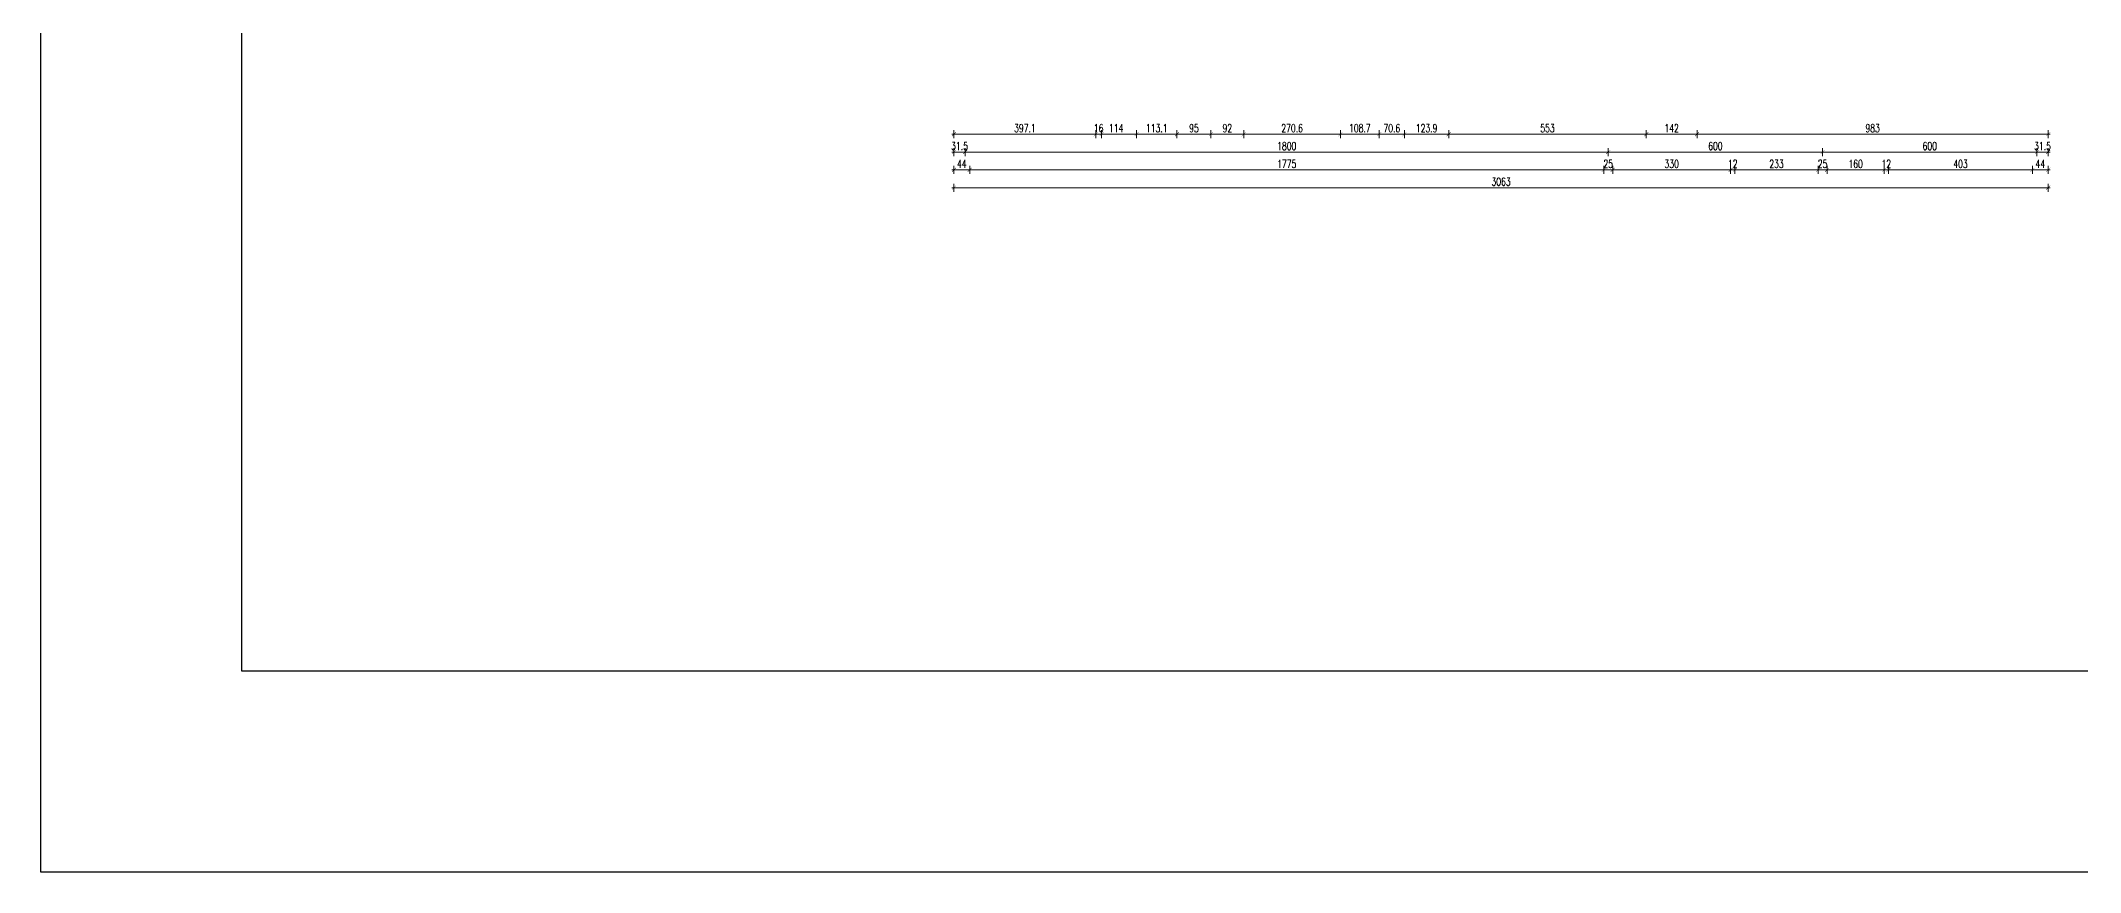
# Model space of a CAD drawing. Header units: millimetres. Extents: x -105266 to 178069, y 491 to 168574.
# Drawn here: x 5773 to 11482, y 24846 to 27174 of the extents above; entities that cross this region are included whole.
import ezdxf

# ---------------------------------------------------------------- set-up
doc = ezdxf.new("R2010")
doc.units = ezdxf.units.MM
doc.layers.get('defpoints').update_dxf_attribs({"color": 4})
doc.layers.add('A10_OPIS', color=4, linetype='Continuous', lineweight=15)
doc.styles.add('ROMANS', font='romans', dxfattribs={"width": 0.7})
doc.dimstyles.new('PM-100', dxfattribs={"dimscale": 2.8, "dimtxt": 8, "dimasz": 0.5, "dimexe": 0, "dimexo": 0, "dimgap": 2, "dimtad": 1, "dimdec": 1, "dimrnd": 0.1, "dimzin": 13, "dimdsep": 46, "dimtxsty": 'ROMANS', "dimblk": 'Q', "dimcen": 0, "dimse1": 1, "dimse2": 1, "dimclrd": 256, "dimclre": 251, "dimclrt": 41, "dimadec": 1, "dimazin": 0, "dimtfac": 1, "dimtdec": 1, "dimtix": 1, "dimtmove": 1, "dimatfit": 0, "dimldrblk": 'NONE', "dimfxl": 1, "dimtolj": 1, "dimtzin": 13, "dimlwd": -1, "dimlwe": 0, "dimarcsym": 0})

# ---------------------------------------------------------------- blocks, each defined once
blk = doc.blocks.new('Q')
for p, q in [((-4, 0), (4, 0)), ((0, 8), (0, -8))]:
    blk.add_line(p, q)
at = {"const_width": 0.7}
blk.add_lwpolyline([(4, 4), (-4, -4)], dxfattribs=at)
blk = doc.blocks.new('*D496')
at = {"layer": 'A10_OPIS', "transparency": 16777216}
blk.add_line((8331, 26913), (8725.3, 26913), dxfattribs=at)
at = {"layer": 'defpoints', "color": 0, "transparency": 16777216}
for p in [(8329.6, 27463), (8726.7, 27157), (8726.7, 26913)]:
    blk.add_point(p, dxfattribs=at)
at = {"layer": 'A10_OPIS', "transparency": 16777216, "xscale": 1.399999999999999, "yscale": 1.399999999999999, "zscale": 1.399999999999999, "rotation": 180}
blk.add_blockref('Q', (8329.6, 26913), dxfattribs=at)
at = {"layer": 'A10_OPIS', "transparency": 16777216, "xscale": 1.399999999999999, "yscale": 1.399999999999999, "zscale": 1.399999999999999}
blk.add_blockref('Q', (8726.7, 26913), dxfattribs=at)
at = {"layer": 'A10_OPIS', "color": 41, "transparency": 16777216, "insert": (8528.2, 26929.8), "char_height": 22.4, "attachment_point": 5, "style": 'ROMANS'}
blk.add_mtext('\\A1;397.1', dxfattribs=at)
blk = doc.blocks.new('_None')
blk = doc.blocks.new('*D497')
at = {"layer": 'A10_OPIS', "transparency": 16777216}
for p, q in [((8725.3, 26913), (8723.9, 26913)), ((8726.7, 26913), (8742.7, 26913)), ((8744.1, 26913), (8745.5, 26913))]:
    blk.add_line(p, q, dxfattribs=at)
at = {"layer": 'defpoints', "color": 0, "transparency": 16777216}
for p in [(8726.7, 27157), (8742.7, 27132), (8742.7, 26913)]:
    blk.add_point(p, dxfattribs=at)
at = {"layer": 'A10_OPIS', "transparency": 16777216, "xscale": 1.399999999999999, "yscale": 1.399999999999999, "zscale": 1.399999999999999}
blk.add_blockref('Q', (8726.7, 26913), dxfattribs=at)
at = {"layer": 'A10_OPIS', "transparency": 16777216, "xscale": 1.399999999999999, "yscale": 1.399999999999999, "zscale": 1.399999999999999, "rotation": 180}
blk.add_blockref('Q', (8742.7, 26913), dxfattribs=at)
at = {"layer": 'A10_OPIS', "color": 41, "transparency": 16777216, "insert": (8734.7, 26929.8), "char_height": 22.4, "attachment_point": 5, "style": 'ROMANS'}
blk.add_mtext('\\A1;16', dxfattribs=at)
blk = doc.blocks.new('*D498')
at = {"layer": 'A10_OPIS', "transparency": 16777216}
blk.add_line((8728.1, 26913), (8839.3, 26913), dxfattribs=at)
at = {"layer": 'defpoints', "color": 0, "transparency": 16777216}
for p in [(8726.7, 27157), (8840.7, 27132), (8840.7, 26913)]:
    blk.add_point(p, dxfattribs=at)
at = {"layer": 'A10_OPIS', "transparency": 16777216, "xscale": 1.399999999999999, "yscale": 1.399999999999999, "zscale": 1.399999999999999, "rotation": 180}
blk.add_blockref('Q', (8726.7, 26913), dxfattribs=at)
at = {"layer": 'A10_OPIS', "transparency": 16777216, "xscale": 1.399999999999999, "yscale": 1.399999999999999, "zscale": 1.399999999999999}
blk.add_blockref('Q', (8840.7, 26913), dxfattribs=at)
at = {"layer": 'A10_OPIS', "color": 41, "transparency": 16777216, "insert": (8783.7, 26929.8), "char_height": 22.4, "attachment_point": 5, "style": 'ROMANS'}
blk.add_mtext('\\A1;114', dxfattribs=at)
blk = doc.blocks.new('*D499')
at = {"layer": 'A10_OPIS', "transparency": 16777216}
blk.add_line((8842.1, 26913), (8952.5, 26913), dxfattribs=at)
at = {"layer": 'defpoints', "color": 0, "transparency": 16777216}
for p in [(8840.7, 27132), (8953.9, 27132), (8953.9, 26913)]:
    blk.add_point(p, dxfattribs=at)
at = {"layer": 'A10_OPIS', "transparency": 16777216, "xscale": 1.399999999999999, "yscale": 1.399999999999999, "zscale": 1.399999999999999, "rotation": 180}
blk.add_blockref('Q', (8840.7, 26913), dxfattribs=at)
at = {"layer": 'A10_OPIS', "transparency": 16777216, "xscale": 1.399999999999999, "yscale": 1.399999999999999, "zscale": 1.399999999999999}
blk.add_blockref('Q', (8953.9, 26913), dxfattribs=at)
at = {"layer": 'A10_OPIS', "color": 41, "transparency": 16777216, "insert": (8897.3, 26929.8), "char_height": 22.4, "attachment_point": 5, "style": 'ROMANS'}
blk.add_mtext('\\A1;113.1', dxfattribs=at)
blk = doc.blocks.new('*D500')
at = {"layer": 'A10_OPIS', "transparency": 16777216}
blk.add_line((8955.3, 26913), (9047.5, 26913), dxfattribs=at)
at = {"layer": 'defpoints', "color": 0, "transparency": 16777216}
for p in [(8953.9, 27132), (9048.9, 27132), (9048.9, 26913)]:
    blk.add_point(p, dxfattribs=at)
at = {"layer": 'A10_OPIS', "transparency": 16777216, "xscale": 1.399999999999999, "yscale": 1.399999999999999, "zscale": 1.399999999999999, "rotation": 180}
blk.add_blockref('Q', (8953.9, 26913), dxfattribs=at)
at = {"layer": 'A10_OPIS', "transparency": 16777216, "xscale": 1.399999999999999, "yscale": 1.399999999999999, "zscale": 1.399999999999999}
blk.add_blockref('Q', (9048.9, 26913), dxfattribs=at)
at = {"layer": 'A10_OPIS', "color": 41, "transparency": 16777216, "insert": (9001.4, 26929.8), "char_height": 22.4, "attachment_point": 5, "style": 'ROMANS'}
blk.add_mtext('\\A1;95', dxfattribs=at)
blk = doc.blocks.new('*D501')
at = {"layer": 'A10_OPIS', "transparency": 16777216}
blk.add_line((9050.3, 26913), (9139.5, 26913), dxfattribs=at)
at = {"layer": 'defpoints', "color": 0, "transparency": 16777216}
for p in [(9048.9, 27132), (9140.9, 27113), (9140.9, 26913)]:
    blk.add_point(p, dxfattribs=at)
at = {"layer": 'A10_OPIS', "transparency": 16777216, "xscale": 1.399999999999999, "yscale": 1.399999999999999, "zscale": 1.399999999999999, "rotation": 180}
blk.add_blockref('Q', (9048.9, 26913), dxfattribs=at)
at = {"layer": 'A10_OPIS', "transparency": 16777216, "xscale": 1.399999999999999, "yscale": 1.399999999999999, "zscale": 1.399999999999999}
blk.add_blockref('Q', (9140.9, 26913), dxfattribs=at)
at = {"layer": 'A10_OPIS', "color": 41, "transparency": 16777216, "insert": (9094.9, 26929.8), "char_height": 22.4, "attachment_point": 5, "style": 'ROMANS'}
blk.add_mtext('\\A1;92', dxfattribs=at)
blk = doc.blocks.new('*D502')
at = {"layer": 'A10_OPIS', "transparency": 16777216}
blk.add_line((9142.3, 26913), (9410.1, 26913), dxfattribs=at)
at = {"layer": 'defpoints', "color": 0, "transparency": 16777216}
for p in [(9140.9, 27113), (9411.5, 27113), (9411.5, 26913)]:
    blk.add_point(p, dxfattribs=at)
at = {"layer": 'A10_OPIS', "transparency": 16777216, "xscale": 1.399999999999999, "yscale": 1.399999999999999, "zscale": 1.399999999999999, "rotation": 180}
blk.add_blockref('Q', (9140.9, 26913), dxfattribs=at)
at = {"layer": 'A10_OPIS', "transparency": 16777216, "xscale": 1.399999999999999, "yscale": 1.399999999999999, "zscale": 1.399999999999999}
blk.add_blockref('Q', (9411.5, 26913), dxfattribs=at)
at = {"layer": 'A10_OPIS', "color": 41, "transparency": 16777216, "insert": (9276.2, 26929.8), "char_height": 22.4, "attachment_point": 5, "style": 'ROMANS'}
blk.add_mtext('\\A1;270.6', dxfattribs=at)
blk = doc.blocks.new('*D503')
at = {"layer": 'A10_OPIS', "transparency": 16777216}
blk.add_line((9412.9, 26913), (9518.7, 26913), dxfattribs=at)
at = {"layer": 'defpoints', "color": 0, "transparency": 16777216}
for p in [(9411.5, 27113), (9520.1, 27113), (9520.1, 26913)]:
    blk.add_point(p, dxfattribs=at)
at = {"layer": 'A10_OPIS', "transparency": 16777216, "xscale": 1.399999999999999, "yscale": 1.399999999999999, "zscale": 1.399999999999999, "rotation": 180}
blk.add_blockref('Q', (9411.5, 26913), dxfattribs=at)
at = {"layer": 'A10_OPIS', "transparency": 16777216, "xscale": 1.399999999999999, "yscale": 1.399999999999999, "zscale": 1.399999999999999}
blk.add_blockref('Q', (9520.1, 26913), dxfattribs=at)
at = {"layer": 'A10_OPIS', "color": 41, "transparency": 16777216, "insert": (9465.8, 26929.8), "char_height": 22.4, "attachment_point": 5, "style": 'ROMANS'}
blk.add_mtext('\\A1;108.7', dxfattribs=at)
blk = doc.blocks.new('*D504')
at = {"layer": 'A10_OPIS', "transparency": 16777216}
blk.add_line((9521.5, 26913), (9589.3, 26913), dxfattribs=at)
at = {"layer": 'defpoints', "color": 0, "transparency": 16777216}
for p in [(9520.1, 27113), (9590.7, 27113), (9590.7, 26913)]:
    blk.add_point(p, dxfattribs=at)
at = {"layer": 'A10_OPIS', "transparency": 16777216, "xscale": 1.399999999999999, "yscale": 1.399999999999999, "zscale": 1.399999999999999, "rotation": 180}
blk.add_blockref('Q', (9520.1, 26913), dxfattribs=at)
at = {"layer": 'A10_OPIS', "transparency": 16777216, "xscale": 1.399999999999999, "yscale": 1.399999999999999, "zscale": 1.399999999999999}
blk.add_blockref('Q', (9590.7, 26913), dxfattribs=at)
at = {"layer": 'A10_OPIS', "color": 41, "transparency": 16777216, "insert": (9555.4, 26929.8), "char_height": 22.4, "attachment_point": 5, "style": 'ROMANS'}
blk.add_mtext('\\A1;70.6', dxfattribs=at)
blk = doc.blocks.new('*D505')
at = {"layer": 'A10_OPIS', "transparency": 16777216}
blk.add_line((9592.1, 26913), (9713.2, 26913), dxfattribs=at)
at = {"layer": 'defpoints', "color": 0, "transparency": 16777216}
for p in [(9590.7, 27113), (9714.6, 27113), (9714.6, 26913)]:
    blk.add_point(p, dxfattribs=at)
at = {"layer": 'A10_OPIS', "transparency": 16777216, "xscale": 1.399999999999999, "yscale": 1.399999999999999, "zscale": 1.399999999999999, "rotation": 180}
blk.add_blockref('Q', (9590.7, 26913), dxfattribs=at)
at = {"layer": 'A10_OPIS', "transparency": 16777216, "xscale": 1.399999999999999, "yscale": 1.399999999999999, "zscale": 1.399999999999999}
blk.add_blockref('Q', (9714.6, 26913), dxfattribs=at)
at = {"layer": 'A10_OPIS', "color": 41, "transparency": 16777216, "insert": (9652.7, 26929.8), "char_height": 22.4, "attachment_point": 5, "style": 'ROMANS'}
blk.add_mtext('\\A1;123.9', dxfattribs=at)
blk = doc.blocks.new('*D506')
at = {"layer": 'A10_OPIS', "transparency": 16777216}
blk.add_line((9716, 26913), (10266.2, 26913), dxfattribs=at)
at = {"layer": 'defpoints', "color": 0, "transparency": 16777216}
for p in [(9714.6, 27113), (10267.6, 27113), (10267.6, 26913)]:
    blk.add_point(p, dxfattribs=at)
at = {"layer": 'A10_OPIS', "transparency": 16777216, "xscale": 1.399999999999999, "yscale": 1.399999999999999, "zscale": 1.399999999999999, "rotation": 180}
blk.add_blockref('Q', (9714.6, 26913), dxfattribs=at)
at = {"layer": 'A10_OPIS', "transparency": 16777216, "xscale": 1.399999999999999, "yscale": 1.399999999999999, "zscale": 1.399999999999999}
blk.add_blockref('Q', (10267.6, 26913), dxfattribs=at)
at = {"layer": 'A10_OPIS', "color": 41, "transparency": 16777216, "insert": (9991.1, 26929.8), "char_height": 22.4, "attachment_point": 5, "style": 'ROMANS'}
blk.add_mtext('\\A1;553', dxfattribs=at)
blk = doc.blocks.new('*D507')
at = {"layer": 'A10_OPIS', "transparency": 16777216}
blk.add_line((10269, 26913), (10408.2, 26913), dxfattribs=at)
at = {"layer": 'defpoints', "color": 0, "transparency": 16777216}
for p in [(10267.6, 27113), (10409.6, 27113), (10409.6, 26913)]:
    blk.add_point(p, dxfattribs=at)
at = {"layer": 'A10_OPIS', "transparency": 16777216, "xscale": 1.399999999999999, "yscale": 1.399999999999999, "zscale": 1.399999999999999, "rotation": 180}
blk.add_blockref('Q', (10267.6, 26913), dxfattribs=at)
at = {"layer": 'A10_OPIS', "transparency": 16777216, "xscale": 1.399999999999999, "yscale": 1.399999999999999, "zscale": 1.399999999999999}
blk.add_blockref('Q', (10409.6, 26913), dxfattribs=at)
at = {"layer": 'A10_OPIS', "color": 41, "transparency": 16777216, "insert": (10338.6, 26929.8), "char_height": 22.4, "attachment_point": 5, "style": 'ROMANS'}
blk.add_mtext('\\A1;142', dxfattribs=at)
blk = doc.blocks.new('*D508')
at = {"layer": 'A10_OPIS', "transparency": 16777216}
blk.add_line((10411, 26913), (11391.2, 26913), dxfattribs=at)
at = {"layer": 'defpoints', "color": 0, "transparency": 16777216}
for p in [(10409.6, 27155.4), (11392.6, 27138.5), (11392.6, 26913)]:
    blk.add_point(p, dxfattribs=at)
at = {"layer": 'A10_OPIS', "transparency": 16777216, "xscale": 1.399999999999999, "yscale": 1.399999999999999, "zscale": 1.399999999999999, "rotation": 180}
blk.add_blockref('Q', (10409.6, 26913), dxfattribs=at)
at = {"layer": 'A10_OPIS', "transparency": 16777216, "xscale": 1.399999999999999, "yscale": 1.399999999999999, "zscale": 1.399999999999999}
blk.add_blockref('Q', (11392.6, 26913), dxfattribs=at)
at = {"layer": 'A10_OPIS', "color": 41, "transparency": 16777216, "insert": (10901.1, 26929.8), "char_height": 22.4, "attachment_point": 5, "style": 'ROMANS'}
blk.add_mtext('\\A1;983', dxfattribs=at)
blk = doc.blocks.new('*D525')
at = {"layer": 'A10_OPIS', "transparency": 16777216}
for p, q in [((8328.2, 26863), (8326.8, 26863)), ((8329.6, 26863), (8361.1, 26863)), ((8362.5, 26863), (8363.9, 26863))]:
    blk.add_line(p, q, dxfattribs=at)
at = {"layer": 'defpoints', "color": 0, "transparency": 16777216}
for p in [(8329.6, 27463), (8361.1, 27463), (8361.1, 26863)]:
    blk.add_point(p, dxfattribs=at)
at = {"layer": 'A10_OPIS', "transparency": 16777216, "xscale": 1.399999999999999, "yscale": 1.399999999999999, "zscale": 1.399999999999999}
blk.add_blockref('Q', (8329.6, 26863), dxfattribs=at)
at = {"layer": 'A10_OPIS', "transparency": 16777216, "xscale": 1.399999999999999, "yscale": 1.399999999999999, "zscale": 1.399999999999999, "rotation": 180}
blk.add_blockref('Q', (8361.1, 26863), dxfattribs=at)
at = {"layer": 'A10_OPIS', "color": 41, "transparency": 16777216, "insert": (8345.3, 26879.8), "char_height": 22.4, "attachment_point": 5, "style": 'ROMANS'}
blk.add_mtext('\\A1;31.5', dxfattribs=at)
blk = doc.blocks.new('*D526')
at = {"layer": 'A10_OPIS', "transparency": 16777216}
blk.add_line((8362.5, 26863), (10159.7, 26863), dxfattribs=at)
at = {"layer": 'defpoints', "color": 0, "transparency": 16777216}
for p in [(8361.1, 27463), (10161.1, 27144.5), (10161.1, 26863)]:
    blk.add_point(p, dxfattribs=at)
at = {"layer": 'A10_OPIS', "transparency": 16777216, "xscale": 1.399999999999999, "yscale": 1.399999999999999, "zscale": 1.399999999999999, "rotation": 180}
blk.add_blockref('Q', (8361.1, 26863), dxfattribs=at)
at = {"layer": 'A10_OPIS', "transparency": 16777216, "xscale": 1.399999999999999, "yscale": 1.399999999999999, "zscale": 1.399999999999999}
blk.add_blockref('Q', (10161.1, 26863), dxfattribs=at)
at = {"layer": 'A10_OPIS', "color": 41, "transparency": 16777216, "insert": (9261.1, 26879.8), "char_height": 22.4, "attachment_point": 5, "style": 'ROMANS'}
blk.add_mtext('\\A1;1800', dxfattribs=at)
blk = doc.blocks.new('*D527')
at = {"layer": 'A10_OPIS', "transparency": 16777216}
blk.add_line((10162.5, 26863), (10759.7, 26863), dxfattribs=at)
at = {"layer": 'defpoints', "color": 0, "transparency": 16777216}
for p in [(10161.1, 27144.5), (10761.1, 27144.5), (10761.1, 26863)]:
    blk.add_point(p, dxfattribs=at)
at = {"layer": 'A10_OPIS', "transparency": 16777216, "xscale": 1.399999999999999, "yscale": 1.399999999999999, "zscale": 1.399999999999999, "rotation": 180}
blk.add_blockref('Q', (10161.1, 26863), dxfattribs=at)
at = {"layer": 'A10_OPIS', "transparency": 16777216, "xscale": 1.399999999999999, "yscale": 1.399999999999999, "zscale": 1.399999999999999}
blk.add_blockref('Q', (10761.1, 26863), dxfattribs=at)
at = {"layer": 'A10_OPIS', "color": 41, "transparency": 16777216, "insert": (10461.1, 26879.8), "char_height": 22.4, "attachment_point": 5, "style": 'ROMANS'}
blk.add_mtext('\\A1;600', dxfattribs=at)
blk = doc.blocks.new('*D528')
at = {"layer": 'A10_OPIS', "transparency": 16777216}
blk.add_line((10762.5, 26863), (11359.7, 26863), dxfattribs=at)
at = {"layer": 'defpoints', "color": 0, "transparency": 16777216}
for p in [(10761.1, 27144.5), (11361.1, 27144.5), (11361.1, 26863)]:
    blk.add_point(p, dxfattribs=at)
at = {"layer": 'A10_OPIS', "transparency": 16777216, "xscale": 1.399999999999999, "yscale": 1.399999999999999, "zscale": 1.399999999999999, "rotation": 180}
blk.add_blockref('Q', (10761.1, 26863), dxfattribs=at)
at = {"layer": 'A10_OPIS', "transparency": 16777216, "xscale": 1.399999999999999, "yscale": 1.399999999999999, "zscale": 1.399999999999999}
blk.add_blockref('Q', (11361.1, 26863), dxfattribs=at)
at = {"layer": 'A10_OPIS', "color": 41, "transparency": 16777216, "insert": (11061.1, 26879.8), "char_height": 22.4, "attachment_point": 5, "style": 'ROMANS'}
blk.add_mtext('\\A1;600', dxfattribs=at)
blk = doc.blocks.new('*D529')
at = {"layer": 'A10_OPIS', "transparency": 16777216}
for p, q in [((11359.7, 26863), (11358.3, 26863)), ((11361.1, 26863), (11392.6, 26863)), ((11394, 26863), (11395.4, 26863))]:
    blk.add_line(p, q, dxfattribs=at)
at = {"layer": 'defpoints', "color": 0, "transparency": 16777216}
for p in [(11361.1, 27144.5), (11392.6, 27115.1), (11392.6, 26863)]:
    blk.add_point(p, dxfattribs=at)
at = {"layer": 'A10_OPIS', "transparency": 16777216, "xscale": 1.399999999999999, "yscale": 1.399999999999999, "zscale": 1.399999999999999}
blk.add_blockref('Q', (11361.1, 26863), dxfattribs=at)
at = {"layer": 'A10_OPIS', "transparency": 16777216, "xscale": 1.399999999999999, "yscale": 1.399999999999999, "zscale": 1.399999999999999, "rotation": 180}
blk.add_blockref('Q', (11392.6, 26863), dxfattribs=at)
at = {"layer": 'A10_OPIS', "color": 41, "transparency": 16777216, "insert": (11376.8, 26879.8), "char_height": 22.4, "attachment_point": 5, "style": 'ROMANS'}
blk.add_mtext('\\A1;31.5', dxfattribs=at)
blk = doc.blocks.new('*D530')
at = {"layer": 'A10_OPIS', "transparency": 16777216}
blk.add_line((8331, 26813), (8372.2, 26813), dxfattribs=at)
at = {"layer": 'defpoints', "color": 0, "transparency": 16777216}
for p in [(8329.6, 27463), (8373.6, 27463), (8373.6, 26813)]:
    blk.add_point(p, dxfattribs=at)
at = {"layer": 'A10_OPIS', "transparency": 16777216, "xscale": 1.399999999999999, "yscale": 1.399999999999999, "zscale": 1.399999999999999, "rotation": 180}
blk.add_blockref('Q', (8329.6, 26813), dxfattribs=at)
at = {"layer": 'A10_OPIS', "transparency": 16777216, "xscale": 1.399999999999999, "yscale": 1.399999999999999, "zscale": 1.399999999999999}
blk.add_blockref('Q', (8373.6, 26813), dxfattribs=at)
at = {"layer": 'A10_OPIS', "color": 41, "transparency": 16777216, "insert": (8351.6, 26829.8), "char_height": 22.4, "attachment_point": 5, "style": 'ROMANS'}
blk.add_mtext('\\A1;44', dxfattribs=at)
blk = doc.blocks.new('*D531')
at = {"layer": 'A10_OPIS', "transparency": 16777216}
blk.add_line((8375, 26813), (10147.2, 26813), dxfattribs=at)
at = {"layer": 'defpoints', "color": 0, "transparency": 16777216}
for p in [(8373.6, 27463), (10148.6, 27157), (10148.6, 26813)]:
    blk.add_point(p, dxfattribs=at)
at = {"layer": 'A10_OPIS', "transparency": 16777216, "xscale": 1.399999999999999, "yscale": 1.399999999999999, "zscale": 1.399999999999999, "rotation": 180}
blk.add_blockref('Q', (8373.6, 26813), dxfattribs=at)
at = {"layer": 'A10_OPIS', "transparency": 16777216, "xscale": 1.399999999999999, "yscale": 1.399999999999999, "zscale": 1.399999999999999}
blk.add_blockref('Q', (10148.6, 26813), dxfattribs=at)
at = {"layer": 'A10_OPIS', "color": 41, "transparency": 16777216, "insert": (9261.1, 26829.8), "char_height": 22.4, "attachment_point": 5, "style": 'ROMANS'}
blk.add_mtext('\\A1;1775', dxfattribs=at)
blk = doc.blocks.new('*D532')
at = {"layer": 'A10_OPIS', "transparency": 16777216}
for p, q in [((10147.2, 26813), (10145.8, 26813)), ((10148.6, 26813), (10173.6, 26813)), ((10175, 26813), (10176.4, 26813))]:
    blk.add_line(p, q, dxfattribs=at)
at = {"layer": 'defpoints', "color": 0, "transparency": 16777216}
for p in [(10148.6, 27157), (10173.6, 27157), (10173.6, 26813)]:
    blk.add_point(p, dxfattribs=at)
at = {"layer": 'A10_OPIS', "transparency": 16777216, "xscale": 1.399999999999999, "yscale": 1.399999999999999, "zscale": 1.399999999999999}
blk.add_blockref('Q', (10148.6, 26813), dxfattribs=at)
at = {"layer": 'A10_OPIS', "transparency": 16777216, "xscale": 1.399999999999999, "yscale": 1.399999999999999, "zscale": 1.399999999999999, "rotation": 180}
blk.add_blockref('Q', (10173.6, 26813), dxfattribs=at)
at = {"layer": 'A10_OPIS', "color": 41, "transparency": 16777216, "insert": (10161.1, 26829.8), "char_height": 22.4, "attachment_point": 5, "style": 'ROMANS'}
blk.add_mtext('\\A1;25', dxfattribs=at)
blk = doc.blocks.new('*D533')
at = {"layer": 'A10_OPIS', "transparency": 16777216}
blk.add_line((10175, 26813), (10502.2, 26813), dxfattribs=at)
at = {"layer": 'defpoints', "color": 0, "transparency": 16777216}
for p in [(10173.6, 27157), (10503.6, 27157), (10503.6, 26813)]:
    blk.add_point(p, dxfattribs=at)
at = {"layer": 'A10_OPIS', "transparency": 16777216, "xscale": 1.399999999999999, "yscale": 1.399999999999999, "zscale": 1.399999999999999, "rotation": 180}
blk.add_blockref('Q', (10173.6, 26813), dxfattribs=at)
at = {"layer": 'A10_OPIS', "transparency": 16777216, "xscale": 1.399999999999999, "yscale": 1.399999999999999, "zscale": 1.399999999999999}
blk.add_blockref('Q', (10503.6, 26813), dxfattribs=at)
at = {"layer": 'A10_OPIS', "color": 41, "transparency": 16777216, "insert": (10338.6, 26829.8), "char_height": 22.4, "attachment_point": 5, "style": 'ROMANS'}
blk.add_mtext('\\A1;330', dxfattribs=at)
blk = doc.blocks.new('*D534')
at = {"layer": 'A10_OPIS', "transparency": 16777216}
for p, q in [((10502.2, 26813), (10500.8, 26813)), ((10503.6, 26813), (10515.6, 26813)), ((10517, 26813), (10518.4, 26813))]:
    blk.add_line(p, q, dxfattribs=at)
at = {"layer": 'defpoints', "color": 0, "transparency": 16777216}
for p in [(10503.6, 27157), (10515.6, 27157), (10515.6, 26813)]:
    blk.add_point(p, dxfattribs=at)
at = {"layer": 'A10_OPIS', "transparency": 16777216, "xscale": 1.399999999999999, "yscale": 1.399999999999999, "zscale": 1.399999999999999}
blk.add_blockref('Q', (10503.6, 26813), dxfattribs=at)
at = {"layer": 'A10_OPIS', "transparency": 16777216, "xscale": 1.399999999999999, "yscale": 1.399999999999999, "zscale": 1.399999999999999, "rotation": 180}
blk.add_blockref('Q', (10515.6, 26813), dxfattribs=at)
at = {"layer": 'A10_OPIS', "color": 41, "transparency": 16777216, "insert": (10509.6, 26829.8), "char_height": 22.4, "attachment_point": 5, "style": 'ROMANS'}
blk.add_mtext('\\A1;12', dxfattribs=at)
blk = doc.blocks.new('*D535')
at = {"layer": 'A10_OPIS', "transparency": 16777216}
blk.add_line((10517, 26813), (10747.2, 26813), dxfattribs=at)
at = {"layer": 'defpoints', "color": 0, "transparency": 16777216}
for p in [(10515.6, 27157), (10748.6, 27157), (10748.6, 26813)]:
    blk.add_point(p, dxfattribs=at)
at = {"layer": 'A10_OPIS', "transparency": 16777216, "xscale": 1.399999999999999, "yscale": 1.399999999999999, "zscale": 1.399999999999999, "rotation": 180}
blk.add_blockref('Q', (10515.6, 26813), dxfattribs=at)
at = {"layer": 'A10_OPIS', "transparency": 16777216, "xscale": 1.399999999999999, "yscale": 1.399999999999999, "zscale": 1.399999999999999}
blk.add_blockref('Q', (10748.6, 26813), dxfattribs=at)
at = {"layer": 'A10_OPIS', "color": 41, "transparency": 16777216, "insert": (10632.1, 26829.8), "char_height": 22.4, "attachment_point": 5, "style": 'ROMANS'}
blk.add_mtext('\\A1;233', dxfattribs=at)
blk = doc.blocks.new('*D536')
at = {"layer": 'A10_OPIS', "transparency": 16777216}
for p, q in [((10747.2, 26813), (10745.8, 26813)), ((10748.6, 26813), (10773.6, 26813)), ((10775, 26813), (10776.4, 26813))]:
    blk.add_line(p, q, dxfattribs=at)
at = {"layer": 'defpoints', "color": 0, "transparency": 16777216}
for p in [(10748.6, 27157), (10773.6, 27157), (10773.6, 26813)]:
    blk.add_point(p, dxfattribs=at)
at = {"layer": 'A10_OPIS', "transparency": 16777216, "xscale": 1.399999999999999, "yscale": 1.399999999999999, "zscale": 1.399999999999999}
blk.add_blockref('Q', (10748.6, 26813), dxfattribs=at)
at = {"layer": 'A10_OPIS', "transparency": 16777216, "xscale": 1.399999999999999, "yscale": 1.399999999999999, "zscale": 1.399999999999999, "rotation": 180}
blk.add_blockref('Q', (10773.6, 26813), dxfattribs=at)
at = {"layer": 'A10_OPIS', "color": 41, "transparency": 16777216, "insert": (10761.1, 26829.8), "char_height": 22.4, "attachment_point": 5, "style": 'ROMANS'}
blk.add_mtext('\\A1;25', dxfattribs=at)
blk = doc.blocks.new('*D537')
at = {"layer": 'A10_OPIS', "transparency": 16777216}
blk.add_line((10775, 26813), (10932.2, 26813), dxfattribs=at)
at = {"layer": 'defpoints', "color": 0, "transparency": 16777216}
for p in [(10773.6, 27157), (10933.6, 27157), (10933.6, 26813)]:
    blk.add_point(p, dxfattribs=at)
at = {"layer": 'A10_OPIS', "transparency": 16777216, "xscale": 1.399999999999999, "yscale": 1.399999999999999, "zscale": 1.399999999999999, "rotation": 180}
blk.add_blockref('Q', (10773.6, 26813), dxfattribs=at)
at = {"layer": 'A10_OPIS', "transparency": 16777216, "xscale": 1.399999999999999, "yscale": 1.399999999999999, "zscale": 1.399999999999999}
blk.add_blockref('Q', (10933.6, 26813), dxfattribs=at)
at = {"layer": 'A10_OPIS', "color": 41, "transparency": 16777216, "insert": (10853.6, 26829.8), "char_height": 22.4, "attachment_point": 5, "style": 'ROMANS'}
blk.add_mtext('\\A1;160', dxfattribs=at)
blk = doc.blocks.new('*D538')
at = {"layer": 'A10_OPIS', "transparency": 16777216}
for p, q in [((10932.2, 26813), (10930.8, 26813)), ((10933.6, 26813), (10945.6, 26813)), ((10947, 26813), (10948.4, 26813))]:
    blk.add_line(p, q, dxfattribs=at)
at = {"layer": 'defpoints', "color": 0, "transparency": 16777216}
for p in [(10933.6, 27157), (10945.6, 27157), (10945.6, 26813)]:
    blk.add_point(p, dxfattribs=at)
at = {"layer": 'A10_OPIS', "transparency": 16777216, "xscale": 1.399999999999999, "yscale": 1.399999999999999, "zscale": 1.399999999999999}
blk.add_blockref('Q', (10933.6, 26813), dxfattribs=at)
at = {"layer": 'A10_OPIS', "transparency": 16777216, "xscale": 1.399999999999999, "yscale": 1.399999999999999, "zscale": 1.399999999999999, "rotation": 180}
blk.add_blockref('Q', (10945.6, 26813), dxfattribs=at)
at = {"layer": 'A10_OPIS', "color": 41, "transparency": 16777216, "insert": (10939.6, 26829.8), "char_height": 22.4, "attachment_point": 5, "style": 'ROMANS'}
blk.add_mtext('\\A1;12', dxfattribs=at)
blk = doc.blocks.new('*D539')
at = {"layer": 'A10_OPIS', "transparency": 16777216}
blk.add_line((10947, 26813), (11347.2, 26813), dxfattribs=at)
at = {"layer": 'defpoints', "color": 0, "transparency": 16777216}
for p in [(10945.6, 27157), (11348.6, 27157), (11348.6, 26813)]:
    blk.add_point(p, dxfattribs=at)
at = {"layer": 'A10_OPIS', "transparency": 16777216, "xscale": 1.399999999999999, "yscale": 1.399999999999999, "zscale": 1.399999999999999, "rotation": 180}
blk.add_blockref('Q', (10945.6, 26813), dxfattribs=at)
at = {"layer": 'A10_OPIS', "transparency": 16777216, "xscale": 1.399999999999999, "yscale": 1.399999999999999, "zscale": 1.399999999999999}
blk.add_blockref('Q', (11348.6, 26813), dxfattribs=at)
at = {"layer": 'A10_OPIS', "color": 41, "transparency": 16777216, "insert": (11147.1, 26829.8), "char_height": 22.4, "attachment_point": 5, "style": 'ROMANS'}
blk.add_mtext('\\A1;403', dxfattribs=at)
blk = doc.blocks.new('*D540')
at = {"layer": 'A10_OPIS', "transparency": 16777216}
blk.add_line((11350, 26813), (11391.2, 26813), dxfattribs=at)
at = {"layer": 'defpoints', "color": 0, "transparency": 16777216}
for p in [(11348.6, 27157), (11392.6, 27115.1), (11392.6, 26813)]:
    blk.add_point(p, dxfattribs=at)
at = {"layer": 'A10_OPIS', "transparency": 16777216, "xscale": 1.399999999999999, "yscale": 1.399999999999999, "zscale": 1.399999999999999, "rotation": 180}
blk.add_blockref('Q', (11348.6, 26813), dxfattribs=at)
at = {"layer": 'A10_OPIS', "transparency": 16777216, "xscale": 1.399999999999999, "yscale": 1.399999999999999, "zscale": 1.399999999999999}
blk.add_blockref('Q', (11392.6, 26813), dxfattribs=at)
at = {"layer": 'A10_OPIS', "color": 41, "transparency": 16777216, "insert": (11370.6, 26829.8), "char_height": 22.4, "attachment_point": 5, "style": 'ROMANS'}
blk.add_mtext('\\A1;44', dxfattribs=at)
blk = doc.blocks.new('*D541')
at = {"layer": 'A10_OPIS', "transparency": 16777216}
blk.add_line((8331, 26763), (11391.2, 26763), dxfattribs=at)
at = {"layer": 'defpoints', "color": 0, "transparency": 16777216}
for p in [(8329.6, 27463), (11392.6, 27463), (11392.6, 26763)]:
    blk.add_point(p, dxfattribs=at)
at = {"layer": 'A10_OPIS', "transparency": 16777216, "xscale": 1.399999999999999, "yscale": 1.399999999999999, "zscale": 1.399999999999999, "rotation": 180}
blk.add_blockref('Q', (8329.6, 26763), dxfattribs=at)
at = {"layer": 'A10_OPIS', "transparency": 16777216, "xscale": 1.399999999999999, "yscale": 1.399999999999999, "zscale": 1.399999999999999}
blk.add_blockref('Q', (11392.6, 26763), dxfattribs=at)
at = {"layer": 'A10_OPIS', "color": 41, "transparency": 16777216, "insert": (9861.1, 26779.8), "char_height": 22.4, "attachment_point": 5, "style": 'ROMANS'}
blk.add_mtext('\\A1;3063', dxfattribs=at)

msp = doc.modelspace()

# ---------------------------------------------------------------- linework, layer by layer
for points in [[(5773.47, 31310.39), (21002.39, 31310.39), (21002.39, 24846.11), (5773.47, 24846.11)], [(6336.59, 30747.27), (20439.26, 30747.27), (20439.26, 25409.23), (6336.59, 25409.23)]]:
    msp.add_lwpolyline(points, close=True)

# ---------------------------------------------------------------- dimensions: what is measured, and where the dimension line sits
at = {"layer": 'A10_OPIS'}
for base, p1, p2, picture, middle in [((8361.09, 26862.99), (8329.59, 27462.99), (8361.09, 27462.99), '*D525', (8345.34, 26879.79)), ((8726.73, 26912.99), (8329.59, 27462.99), (8726.73, 27156.99), '*D496', (8528.16, 26929.79)), ((8373.59, 26812.99), (8329.59, 27462.99), (8373.59, 27462.99), '*D530', (8351.59, 26829.79)), ((11392.59, 26762.99), (8329.59, 27462.99), (11392.59, 27462.99), '*D541', (9861.09, 26779.79)), ((10161.09, 26862.99), (8361.09, 27462.99), (10161.09, 27144.49), '*D526', (9261.09, 26879.79)), ((10148.59, 26812.99), (8373.59, 27462.99), (10148.59, 27156.99), '*D531', (9261.09, 26829.79)), ((8742.73, 26912.99), (8726.73, 27156.99), (8742.73, 27131.99), '*D497', (8734.73, 26929.79)), ((8840.73, 26912.99), (8726.73, 27156.99), (8840.73, 27131.99), '*D498', (8783.73, 26929.79)), ((8953.86, 26912.99), (8840.73, 27131.99), (8953.86, 27131.99), '*D499', (8897.29, 26929.79)), ((9048.9088, 26912.9876), (8953.8591, 27131.9876), (9048.9088, 27131.9876), '*D500', (9001.384, 26929.7876)), ((9140.92, 26912.99), (9048.91, 27131.99), (9140.92, 27112.99), '*D501', (9094.91, 26929.79)), ((10173.59, 26812.99), (10148.59, 27156.99), (10173.59, 27156.99), '*D532', (10161.09, 26829.79)), ((10761.09, 26862.99), (10161.09, 27144.49), (10761.09, 27144.49), '*D527', (10461.09, 26879.79)), ((10503.59, 26812.99), (10173.59, 27156.99), (10503.59, 27156.99), '*D533', (10338.59, 26829.79)), ((11392.59, 26912.99), (10409.59, 27155.43), (11392.59, 27138.5), '*D508', (10901.09, 26929.79)), ((10515.59, 26812.99), (10503.59, 27156.99), (10515.59, 27156.99), '*D534', (10509.59, 26829.79)), ((10748.59, 26812.99), (10515.59, 27156.99), (10748.59, 27156.99), '*D535', (10632.09, 26829.79)), ((10773.59, 26812.99), (10748.59, 27156.99), (10773.59, 27156.99), '*D536', (10761.09, 26829.79)), ((11361.09, 26862.99), (10761.09, 27144.49), (11361.09, 27144.49), '*D528', (11061.09, 26879.79)), ((10933.59, 26812.99), (10773.59, 27156.99), (10933.59, 27156.99), '*D537', (10853.59, 26829.79)), ((10945.59, 26812.99), (10933.59, 27156.99), (10945.59, 27156.99), '*D538', (10939.59, 26829.79)), ((11348.59, 26812.99), (10945.59, 27156.99), (11348.59, 27156.99), '*D539', (11147.09, 26829.79)), ((11392.59, 26812.99), (11348.59, 27156.99), (11392.59, 27115.05), '*D540', (11370.59, 26829.79)), ((11392.59, 26862.99), (11361.09, 27144.49), (11392.59, 27115.05), '*D529', (11376.84, 26879.79)), ((9411.48, 26912.99), (9140.92, 27112.99), (9411.48, 27112.99), '*D502', (9276.2, 26929.79)), ((9520.14, 26912.99), (9411.48, 27112.99), (9520.14, 27112.99), '*D503', (9465.81, 26929.79)), ((9590.73, 26912.99), (9520.14, 27112.99), (9590.73, 27112.99), '*D504', (9555.43, 26929.79)), ((9714.63, 26912.99), (9590.73, 27112.99), (9714.63, 27112.99), '*D505', (9652.68, 26929.79)), ((10267.59, 26912.99), (9714.63, 27112.99), (10267.59, 27112.99), '*D506', (9991.11, 26929.79)), ((10409.59, 26912.99), (10267.59, 27112.99), (10409.59, 27112.99), '*D507', (10338.59, 26929.79))]:
    dim = msp.add_linear_dim(base=base, p1=p1, p2=p2, dimstyle='PM-100', dxfattribs=at)
    dim.commit()
    dim.dimension.update_dxf_attribs({"geometry": picture, "text_midpoint": middle})

doc.saveas('drawing.dxf')
